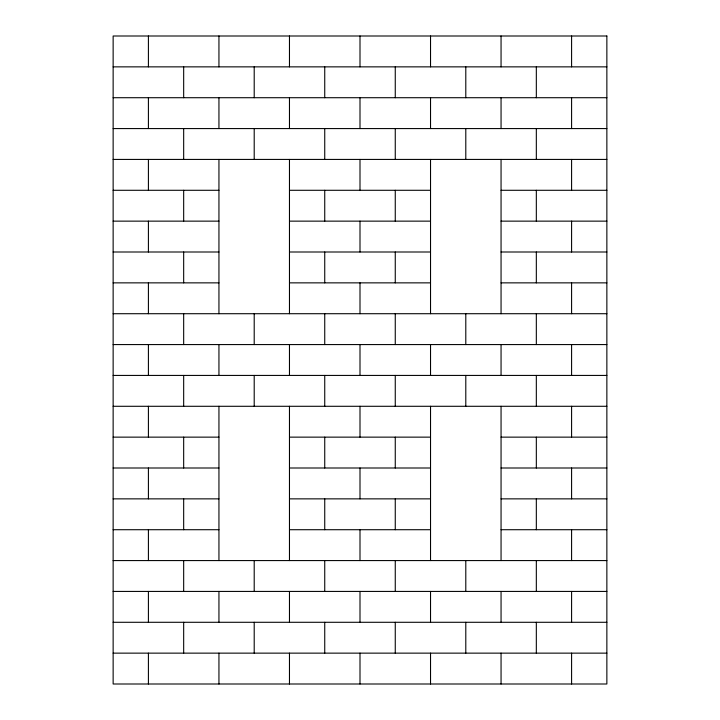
<?xml version="1.0" encoding="UTF-8"?>
<svg xmlns="http://www.w3.org/2000/svg" width="720" height="720" viewBox="0 0 720 720"><rect width="100%" height="100%" fill="white"/><g stroke="black" fill="none" stroke-linecap="round" stroke-linejoin="round"><path stroke-width="1.08" d="M113.139 66.861L606.861 66.861M113.139 97.713L606.861 97.713M113.139 128.574L606.861 128.574M113.139 159.426L606.861 159.426M113.139 190.287L218.943 190.287M289.467 190.287L430.533 190.287M501.057 190.287L606.861 190.287M113.139 221.139L218.943 221.139M289.467 221.139L430.533 221.139M501.057 221.139L606.861 221.139M113.139 252L218.943 252M289.467 252L430.533 252M501.057 252L606.861 252M113.139 282.861L218.943 282.861M289.467 282.861L430.533 282.861M501.057 282.861L606.861 282.861M113.139 313.713L606.861 313.713M113.139 344.574L606.861 344.574M113.139 375.426L606.861 375.426M113.139 406.287L606.861 406.287M113.139 437.139L218.943 437.139M289.467 437.139L430.533 437.139M501.057 437.139L606.861 437.139M113.139 468L218.943 468M289.467 468L430.533 468M501.057 468L606.861 468M113.139 498.861L218.943 498.861M289.467 498.861L430.533 498.861M501.057 498.861L606.861 498.861M113.139 529.713L218.943 529.713M289.467 529.713L430.533 529.713M501.057 529.713L606.861 529.713M113.139 560.574L606.861 560.574M113.139 591.426L606.861 591.426M113.139 622.287L606.861 622.287M113.139 653.139L606.861 653.139M571.59 36L571.59 66.861M571.59 97.713L571.59 128.574M571.59 159.426L571.59 190.287M571.59 221.139L571.59 252M571.59 282.861L571.59 313.713M571.59 344.574L571.59 375.426M571.59 406.287L571.59 437.139M571.59 468L571.59 498.861M571.59 529.713L571.59 560.574M571.59 591.426L571.59 622.287M571.59 653.139L571.59 684M536.328 66.861L536.328 97.713M536.328 128.574L536.328 159.426M536.328 190.287L536.328 221.139M536.328 252L536.328 282.861M536.328 313.713L536.328 344.574M536.328 375.426L536.328 406.287M536.328 437.139L536.328 468M536.328 498.861L536.328 529.713M536.328 560.574L536.328 591.426M536.328 622.287L536.328 653.139M501.057 36L501.057 66.861M501.057 97.713L501.057 128.574M501.057 159.426L501.057 313.713M501.057 344.574L501.057 375.426M501.057 406.287L501.057 560.574M501.057 591.426L501.057 622.287M501.057 653.139L501.057 684M465.795 66.861L465.795 97.713M465.795 128.574L465.795 159.426M465.795 313.713L465.795 344.574M465.795 375.426L465.795 406.287M465.795 560.574L465.795 591.426M465.795 622.287L465.795 653.139M430.533 36L430.533 66.861M430.533 97.713L430.533 128.574M430.533 159.426L430.533 313.713M430.533 344.574L430.533 375.426M430.533 406.287L430.533 560.574M430.533 591.426L430.533 622.287M430.533 653.139L430.533 684M395.262 66.861L395.262 97.713M395.262 128.574L395.262 159.426M395.262 190.287L395.262 221.139M395.262 252L395.262 282.861M395.262 313.713L395.262 344.574M395.262 375.426L395.262 406.287M395.262 437.139L395.262 468M395.262 498.861L395.262 529.713M395.262 560.574L395.262 591.426M395.262 622.287L395.262 653.139M360 36L360 66.861M360 97.713L360 128.574M360 159.426L360 190.287M360 221.139L360 252M360 282.861L360 313.713M360 344.574L360 375.426M360 406.287L360 437.139M360 468L360 498.861M360 529.713L360 560.574M360 591.426L360 622.287M360 653.139L360 684M324.738 66.861L324.738 97.713M324.738 128.574L324.738 159.426M324.738 190.287L324.738 221.139M324.738 252L324.738 282.861M324.738 313.713L324.738 344.574M324.738 375.426L324.738 406.287M324.738 437.139L324.738 468M324.738 498.861L324.738 529.713M324.738 560.574L324.738 591.426M324.738 622.287L324.738 653.139M289.467 36L289.467 66.861M289.467 97.713L289.467 128.574M289.467 159.426L289.467 313.713M289.467 344.574L289.467 375.426M289.467 406.287L289.467 560.574M289.467 591.426L289.467 622.287M289.467 653.139L289.467 684M254.205 66.861L254.205 97.713M254.205 128.574L254.205 159.426M254.205 313.713L254.205 344.574M254.205 375.426L254.205 406.287M254.205 560.574L254.205 591.426M254.205 622.287L254.205 653.139M218.943 36L218.943 66.861M218.943 97.713L218.943 128.574M218.943 159.426L218.943 313.713M218.943 344.574L218.943 375.426M218.943 406.287L218.943 560.574M218.943 591.426L218.943 622.287M218.943 653.139L218.943 684M183.672 66.861L183.672 97.713M183.672 128.574L183.672 159.426M183.672 190.287L183.672 221.139M183.672 252L183.672 282.861M183.672 313.713L183.672 344.574M183.672 375.426L183.672 406.287M183.672 437.139L183.672 468M183.672 498.861L183.672 529.713M183.672 560.574L183.672 591.426M183.672 622.287L183.672 653.139M148.41 36L148.41 66.861M148.41 97.713L148.41 128.574M148.41 159.426L148.41 190.287M148.41 221.139L148.41 252M148.41 282.861L148.41 313.713M148.41 344.574L148.41 375.426M148.41 406.287L148.41 437.139M148.41 468L148.41 498.861M148.41 529.713L148.41 560.574M148.41 591.426L148.41 622.287M148.41 653.139L148.41 684M606.861 36L113.139 36L113.139 684L606.861 684L606.861 36"/></g></svg>
